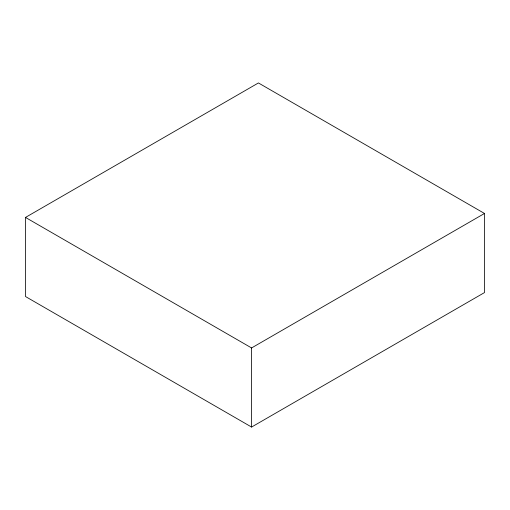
<?xml version="1.0" encoding="UTF-8"?>
<svg xmlns="http://www.w3.org/2000/svg" width="510" height="510" viewBox="0 0 510 510"><rect width="100%" height="100%" fill="white"/><g stroke="black" fill="none" stroke-linecap="round" stroke-linejoin="round"><path stroke-width="0.76" d="M25.5 217.426L258.423 82.945L484.5 213.467L484.5 292.574L251.577 427.055L25.5 296.533L25.5 217.426L251.577 347.947L484.5 213.467M251.577 347.947L251.577 427.055"/></g></svg>
